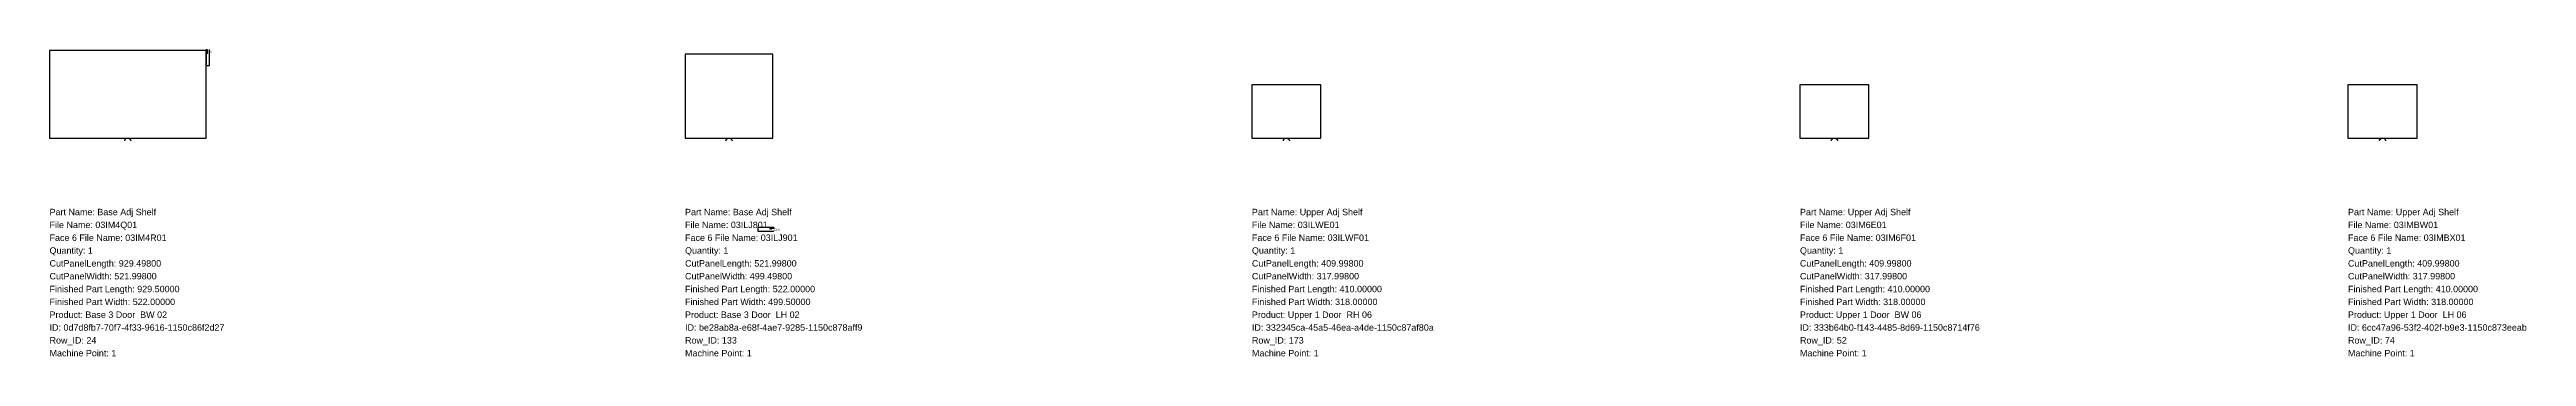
# Model space of a CAD drawing. Header units: inches. Extents: x 0 to 129167, y -1296 to 527.
# Drawn here: x 14482 to 29193, y -1296 to 527 of the extents above; entities that cross this region are included whole.
import ezdxf

# ---------------------------------------------------------------- set-up
doc = ezdxf.new("R2010")
doc.units = ezdxf.units.IN
doc.header["$MEASUREMENT"] = 0
for name, color, linetype in [('BORDER_Z23P0RT1001', 7, 'Continuous'), ('NESTTEXT', 1, 'Continuous'), ('PLINEDIRECTION', 6, 'Continuous'), ('ROUTE_Z23P5LT1016', 7, 'Continuous')]:
    doc.layers.add(name, color=color, linetype=linetype)
doc.styles.get("Standard").update_dxf_attribs({"font": 'arial.ttf'})

msp = doc.modelspace()

# ---------------------------------------------------------------- linework, layer by layer
at = {"layer": 'BORDER_Z23P0RT1001', "color": 2}
for points in [[(14928.766, -15, -0.4142135624), (14943.766, 0), (15411.69, 0), (15411.69, 521.998), (14482.192, 521.998), (14482.192, 0), (14950.116, 0, -0.4142135624), (14965.116, -15)], [(18499.314, -15, -0.4142135624), (18514.314, 0), (18778.488, 0), (18778.488, 499.498), (18256.49, 499.498), (18256.49, 0), (18520.664, 0, -0.4142135624), (18535.664, -15)], [(21810.112, -15, -0.4142135624), (21825.112, 0), (22033.286, 0), (22033.286, 317.998), (21623.288, 317.998), (21623.288, 0), (21831.462, 0, -0.4142135624), (21846.462, -15)], [(25064.91, -15, -0.4142135624), (25079.91, 0), (25288.084, 0), (25288.084, 317.998), (24878.086, 317.998), (24878.086, 0), (25086.26, 0, -0.4142135624), (25101.26, -15)], [(28319.708, -15, -0.4142135624), (28334.708, 0), (28542.882, 0), (28542.882, 317.998), (28132.884, 317.998), (28132.884, 0), (28341.058, 0, -0.4142135624), (28356.058, -15)]]:
    msp.add_lwpolyline(points, format="xyb", dxfattribs=at)
at = {"layer": 'PLINEDIRECTION', "color": 6}
for points in [[(15411.692, 526.998), (15418.042, 526.998), (15418.042, 501.598), (15421.217, 514.298), (15414.867, 514.298), (15418.042, 501.598), (15419.6295, 514.298), (15416.4545, 514.298), (15418.042, 501.598)], [(18783.49, -530.002), (18783.49, -536.352), (18758.09, -536.352), (18770.79, -539.527), (18770.79, -533.177), (18758.09, -536.352), (18770.79, -537.9395), (18770.79, -534.7645), (18758.09, -536.352)]]:
    msp.add_lwpolyline(points, dxfattribs=at)
at = {"layer": 'ROUTE_Z23P5LT1016', "color": 1}
for points in [[(15411.692, 526.998), (15411.692, 521.998), (15411.692, 431.998), (15432.692, 431.998), (15432.692, 526.998)], [(18783.49, -530.002), (18778.49, -530.002), (18688.49, -530.002), (18688.49, -551.002), (18783.49, -551.002)]]:
    msp.add_lwpolyline(points, dxfattribs=at)

# ---------------------------------------------------------------- texts
at = {"layer": 'NESTTEXT', "color": 1}
for s, p in [('Part Name: Base Adj Shelf', (14482.192, -457.2)), ('Part Name: Base Adj Shelf', (18256.49, -457.2)), ('Part Name: Upper Adj Shelf', (21623.288, -457.2)), ('Part Name: Upper Adj Shelf', (24878.086, -457.2)), ('Part Name: Upper Adj Shelf', (28132.884, -457.2)), ('File Name: 03IM4Q01', (14482.192, -533.4)), ('Face 6 File Name: 03IM4R01', (14482.192, -609.6)), ('File Name: 03ILJ801', (18256.49, -533.4)), ('Face 6 File Name: 03ILJ901', (18256.49, -609.6)), ('File Name: 03ILWE01', (21623.288, -533.4)), ('Face 6 File Name: 03ILWF01', (21623.288, -609.6)), ('File Name: 03IM6E01', (24878.086, -533.4)), ('Face 6 File Name: 03IM6F01', (24878.086, -609.6)), ('File Name: 03IMBW01', (28132.884, -533.4)), ('Face 6 File Name: 03IMBX01', (28132.884, -609.6)), ('Quantity: 1', (14482.192, -685.8)), ('CutPanelLength: 929.49800', (14482.192, -762)), ('Quantity: 1', (18256.49, -685.8)), ('CutPanelLength: 521.99800', (18256.49, -762)), ('Quantity: 1', (21623.288, -685.8)), ('CutPanelLength: 409.99800', (21623.288, -762)), ('Quantity: 1', (24878.086, -685.8)), ('CutPanelLength: 409.99800', (24878.086, -762)), ('Quantity: 1', (28132.884, -685.8)), ('CutPanelLength: 409.99800', (28132.884, -762)), ('CutPanelWidth: 521.99800', (14482.192, -838.2)), ('Finished Part Length: 929.50000', (14482.192, -914.4)), ('CutPanelWidth: 499.49800', (18256.49, -838.2)), ('Finished Part Length: 522.00000', (18256.49, -914.4)), ('CutPanelWidth: 317.99800', (21623.288, -838.2)), ('Finished Part Length: 410.00000', (21623.288, -914.4)), ('CutPanelWidth: 317.99800', (24878.086, -838.2)), ('Finished Part Length: 410.00000', (24878.086, -914.4)), ('CutPanelWidth: 317.99800', (28132.884, -838.2)), ('Finished Part Length: 410.00000', (28132.884, -914.4)), ('Finished Part Width: 522.00000', (14482.192, -990.6)), ('Product: Base 3 Door  BW 02', (14482.192, -1066.8)), ('Finished Part Width: 499.50000', (18256.49, -990.6)), ('Product: Base 3 Door  LH 02', (18256.49, -1066.8)), ('Finished Part Width: 318.00000', (21623.288, -990.6)), ('Product: Upper 1 Door  RH 06', (21623.288, -1066.8)), ('Finished Part Width: 318.00000', (24878.086, -990.6)), ('Product: Upper 1 Door  BW 06', (24878.086, -1066.8)), ('Finished Part Width: 318.00000', (28132.884, -990.6)), ('Product: Upper 1 Door  LH 06', (28132.884, -1066.8)), ('ID: 0d7d8fb7-70f7-4f33-9616-1150c86f2d27', (14482.192, -1143)), ('ID: be28ab8a-e68f-4ae7-9285-1150c878aff9', (18256.49, -1143)), ('ID: 332345ca-45a5-46ea-a4de-1150c87af80a', (21623.288, -1143)), ('ID: 333b64b0-f143-4485-8d69-1150c8714f76', (24878.086, -1143)), ('ID: 6cc47a96-53f2-402f-b9e3-1150c873eeab', (28132.884, -1143)), ('Row_ID: 24', (14482.192, -1219.2)), ('Machine Point: 1', (14482.192, -1295.4)), ('Row_ID: 133', (18256.49, -1219.2)), ('Machine Point: 1', (18256.49, -1295.4)), ('Row_ID: 173', (21623.288, -1219.2)), ('Machine Point: 1', (21623.288, -1295.4)), ('Row_ID: 52', (24878.086, -1219.2)), ('Machine Point: 1', (24878.086, -1295.4)), ('Row_ID: 74', (28132.884, -1219.2)), ('Machine Point: 1', (28132.884, -1295.4))]:
    msp.add_text(s, height=38.1, dxfattribs=at).set_placement(p)
at = {"layer": 'PLINEDIRECTION', "color": 6}
for p in [(15411.692, 507.998), (18783.49, -549.002)]:
    msp.add_text('23.5', height=12.7, dxfattribs=at).set_placement(p)

doc.saveas('drawing.dxf')
